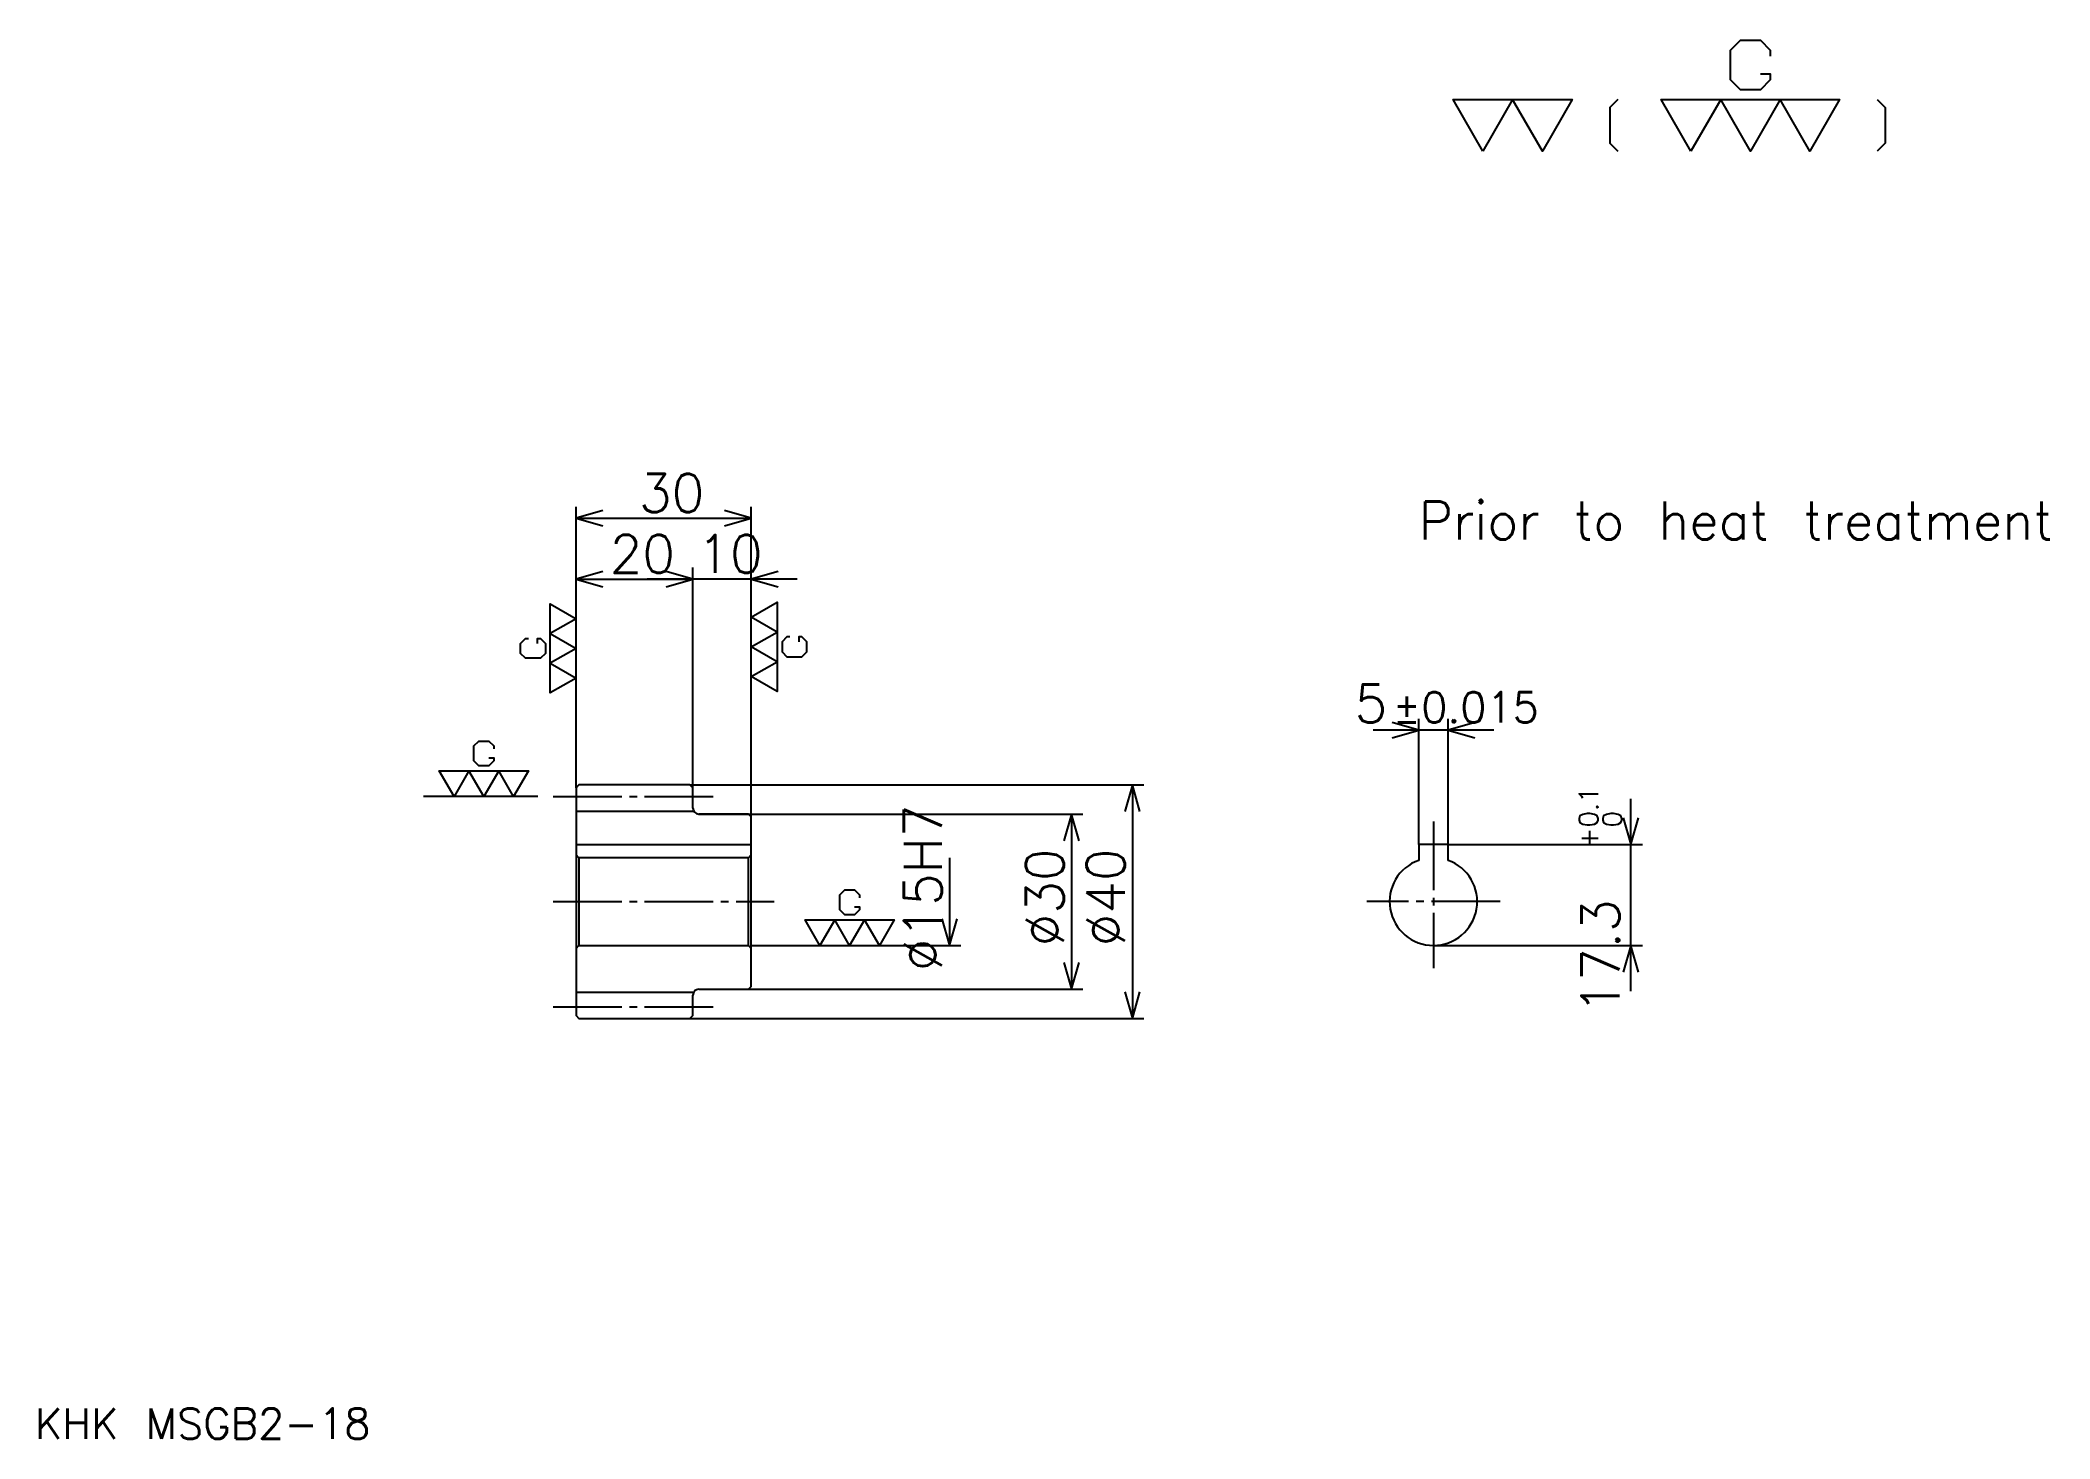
# Model space of a CAD drawing. Extents: x 14 to 358, y 14 to 254.
import ezdxf

# ---------------------------------------------------------------- set-up
doc = ezdxf.new("R2010")
doc.units = 0
doc.linetypes.add('DASHDOT', pattern=[15.652174, 11.73913, -1.304348, 1.304348, -1.304348])
doc.layers.get('0').update_dxf_attribs({"linetype": 'CONTINUOUS'})
doc.layers.add('DASHDOT', color=6, linetype='DASHDOT')
doc.styles.add('KANJI', font='TXT', dxfattribs={"bigfont": 'BIGFONT'})

msp = doc.modelspace()

# ---------------------------------------------------------------- linework, layer by layer
at = {"color": 5}
for p, q in [((105.652168, 126.304344), (105.652168, 173.91304)), ((135.652161, 126.304344), (135.652161, 173.91304)), ((105.652168, 171.956512), (135.652161, 171.956512)), ((125.652168, 126.304344), (125.652168, 163.478256)), ((105.652168, 161.521729), (125.652168, 161.521729)), ((143.478256, 161.521729), (117.82608, 161.521729)), ((249.891296, 116.104347), (249.891296, 137.626083)), ((254.891296, 116.104347), (254.891296, 137.626083)), ((262.717377, 135.669556), (242.065216, 135.669556)), ((105.652168, 125.804344), (105.652168, 126.304344)), ((125.152168, 126.304344), (135.652161, 126.304344)), ((125.652168, 125.804344), (125.652168, 126.304344)), ((135.652161, 126.304344), (202.82608, 126.304344)), ((135.652161, 120.804344), (135.652161, 126.304344)), ((200.869568, 126.304344), (200.869568, 86.304344)), ((286.195648, 90.978256), (286.195648, 123.930435)), ((126.652168, 121.304344), (135.652161, 121.304344)), ((135.652161, 121.304344), (192.391296, 121.304344)), ((190.434784, 121.304344), (190.434784, 91.304344)), ((169.565216, 113.804344), (169.565216, 98.804344)), ((254.891296, 116.104347), (288.152191, 116.104347)), ((135.652161, 98.804344), (171.521729, 98.804344)), ((252.391296, 98.804344), (288.152191, 98.804344)), ((126.652168, 91.304344), (135.652161, 91.304344)), ((135.652161, 91.304344), (192.391296, 91.304344)), ((125.152168, 86.304344), (135.652161, 86.304344)), ((135.652161, 86.304344), (202.82608, 86.304344))]:
    msp.add_line(p, q, dxfattribs=at)
at = {"color": 7}
msp.add_line((99.130432, 124.304344), (79.565216, 124.304344), dxfattribs=at)
at = {"color": 4}
for p, q in [((105.652168, 121.804344), (125.652168, 121.804344)), ((105.652168, 116.104347), (135.652161, 116.104347)), ((106.152168, 113.804344), (106.152168, 98.804344)), ((135.152161, 113.804344), (135.652161, 114.304344)), ((135.152161, 98.804344), (135.652161, 98.304344)), ((105.652168, 90.804344), (125.652168, 90.804344))]:
    msp.add_line(p, q, dxfattribs=at)
at = {"color": 7}
for points in [[(308.347839, 248.008698), (310.043488, 248.008698), (310.043488, 246.991302), (308.347839, 245.295654), (304.956512, 245.295654), (303.260864, 246.991302), (303.260864, 252.078262), (304.956512, 253.773911), (308.347839, 253.773911), (310.043488, 252.078262), (310.043488, 251.060867)], [(260.869568, 234.782608), (255.782608, 243.600006), (276.130432, 243.600006), (271.043488, 234.782608), (265.956512, 243.600006), (260.869568, 234.782608)], [(283.93045, 243.600006), (282.573914, 242.243484), (282.573914, 236.13913), (283.93045, 234.782608)], [(296.478271, 234.782608), (291.391296, 243.600006), (321.913055, 243.600006), (316.82608, 234.782608), (311.739136, 243.600006), (306.652191, 234.782608), (301.565216, 243.600006), (296.478271, 234.782608)], [(328.356506, 243.600006), (329.713043, 242.243484), (329.713043, 236.13913), (328.356506, 234.782608)], [(105.652168, 144.565216), (101.243469, 142.021729), (101.243469, 157.282608), (105.652168, 154.739136), (101.243469, 152.195648), (105.652168, 149.652161), (101.243469, 147.108688), (105.652168, 144.565216)], [(135.652161, 155), (140.060867, 157.543472), (140.060867, 142.282608), (135.652161, 144.82608), (140.060867, 147.369568), (135.652161, 149.91304), (140.060867, 152.456512), (135.652161, 155)], [(99.039124, 150.5), (99.039124, 151.347824), (99.547821, 151.347824), (100.395645, 150.5), (100.395645, 148.804352), (99.547821, 147.956512), (97.004341, 147.956512), (96.156517, 148.804352), (96.156517, 150.5), (97.004341, 151.347824), (97.513039, 151.347824)], [(142.265213, 151.608688), (141.756516, 151.608688), (140.908691, 150.760864), (140.908691, 149.065216), (141.756516, 148.217392), (144.299988, 148.217392), (145.147827, 149.065216), (145.147827, 150.760864), (144.299988, 151.608688), (143.79129, 151.608688), (143.79129, 150.760864)], [(90.717384, 130.917389), (91.565208, 130.917389), (91.565208, 130.408691), (90.717384, 129.560867), (89.021729, 129.560867), (88.173904, 130.408691), (88.173904, 132.952179), (89.021729, 133.799988), (90.717384, 133.799988), (91.565208, 132.952179), (91.565208, 132.443481)], [(84.7826, 124.304344), (82.23912, 128.713043), (97.499992, 128.713043), (94.956512, 124.304344), (92.41304, 128.713043), (89.86956, 124.304344), (87.32608, 128.713043), (84.7826, 124.304344)], [(153.32608, 105.417389), (154.173904, 105.417389), (154.173904, 104.908691), (153.32608, 104.060867), (151.630432, 104.060867), (150.782608, 104.908691), (150.782608, 107.452171), (151.630432, 108.299995), (153.32608, 108.299995), (154.173904, 107.452171), (154.173904, 106.943474)], [(147.391296, 98.804344), (144.847824, 103.213043), (160.108688, 103.213043), (157.565216, 98.804344), (155.021729, 103.213043), (152.478256, 98.804344), (149.934784, 103.213043), (147.391296, 98.804344)]]:
    msp.add_lwpolyline(points, dxfattribs=at)
at = {"color": 5}
for points in [[(110.217384, 173.260864), (105.652168, 171.956512), (110.217384, 170.652176)], [(131.086945, 170.652176), (135.652161, 171.956512), (131.086945, 173.260864)], [(110.217384, 162.82608), (105.652168, 161.521729), (110.217384, 160.217392)], [(121.086952, 160.217392), (125.652168, 161.521729), (121.086952, 162.82608)], [(121.086952, 160.217392), (125.652168, 161.521729), (121.086952, 162.82608)], [(140.217377, 162.82608), (135.652161, 161.521729), (140.217377, 160.217392)], [(245.32608, 134.365219), (249.891296, 135.669556), (245.32608, 136.973907)], [(259.456512, 136.973907), (254.891296, 135.669556), (259.456512, 134.365219)], [(202.173904, 121.739128), (200.869568, 126.304344), (199.565216, 121.739128)], [(191.73912, 116.739128), (190.434784, 121.304344), (189.130432, 116.739128)], [(284.891296, 120.669563), (286.195648, 116.104347), (287.5, 120.669563)], [(168.260864, 103.36956), (169.565216, 98.804344), (170.869568, 103.36956)], [(287.5, 94.239128), (286.195648, 98.804344), (284.891296, 94.239128)], [(189.130432, 95.86956), (190.434784, 91.304344), (191.73912, 95.86956)], [(199.565216, 90.86956), (200.869568, 86.304344), (202.173904, 90.86956)]]:
    msp.add_lwpolyline(points, dxfattribs=at)
at = {"color": 4}
for points in [[(125.652168, 122.304344), (125.652168, 125.804344), (125.152168, 126.304344), (106.152168, 126.304344), (105.652168, 125.804344), (105.652168, 98.304344)], [(126.652168, 91.304344), (135.152161, 91.304344), (135.652161, 91.804344), (135.652161, 120.804344), (135.152161, 121.304344), (126.652168, 121.304344)], [(105.652168, 98.304344), (106.152168, 98.804344), (135.152161, 98.804344), (135.152161, 113.804344), (106.152168, 113.804344), (105.652168, 114.304344)], [(254.891296, 113.375412), (254.891296, 116.104347), (249.891296, 116.104347), (249.891296, 113.375412)], [(105.652168, 98.304344), (105.652168, 86.804344), (106.152168, 86.304344), (125.152168, 86.304344), (125.652168, 86.804344), (125.652168, 90.304344)]]:
    msp.add_lwpolyline(points, dxfattribs=at)
for centre, radius, start, end in [((126.652168, 122.304344), 1, 180, 270), ((252.391296, 106.304344), 7.5, 109.47122094, 70.52877906), ((126.652168, 90.304344), 1, 90, 180)]:
    msp.add_arc(centre, radius, start, end, dxfattribs=at)
at = {"layer": 'DASHDOT', "color": 7}
for p, q in [((101.739128, 124.304344), (129.565216, 124.304344)), ((252.391296, 120.017387), (252.391296, 94.891304)), ((101.739128, 106.304344), (139.565216, 106.304344)), ((263.804352, 106.304344), (240.978241, 106.304344)), ((101.739128, 88.304344), (129.565216, 88.304344))]:
    msp.add_line(p, q, dxfattribs=at)

# ---------------------------------------------------------------- texts
at = {"color": 7, "style": 'KANJI'}
for s, height, p in [('30', 6.521739, (116.41304, 173)), ('Prior to heat treatment', 6.521739, (249.891296, 168.278259)), ('20', 6.521739, (111.41304, 162.565216)), ('10', 6.521739, (126.41304, 162.565216)), ('5', 6.521739, (238.929138, 136.973907)), ('%%p0.015', 5.217391, (245.384857, 136.973907)), ('KHK MSGB2-18', 5.217391, (13.043478, 14.347826))]:
    msp.add_text(s, height=height, dxfattribs=at).set_placement(p)
for s, height, p in [('0.1', 3.26087, (280.586975, 119.009369)), ('%%c15H7', 6.521739, (168.260864, 94.402168)), ('0', 3.26087, (284.630432, 119.009369)), ('+', 3.26087, (280.586975, 115.357201)), ('%%c30', 6.521739, (189.130432, 98.641296)), ('%%c40', 6.521739, (199.565216, 98.641296)), ('17.3', 6.521739, (284.239136, 87.128525))]:
    msp.add_text(s, height=height, rotation=90, dxfattribs=at).set_placement(p)

doc.saveas('drawing.dxf')
